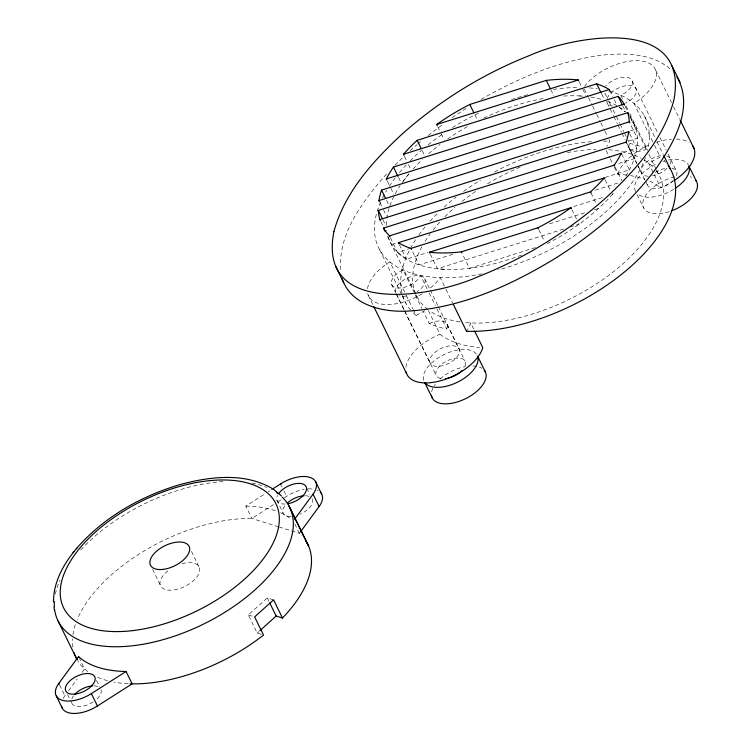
<?xml version="1.0" encoding="UTF-8"?>
<svg xmlns="http://www.w3.org/2000/svg" width="751" height="751" viewBox="0 0 751 751"><rect width="100%" height="100%" fill="white"/><g stroke="black" fill="none" stroke-linecap="round" stroke-linejoin="round"><path stroke-width="0.56" stroke-dasharray="3.75 2.82" d="M403.193 181.198L409.06 173.65M63.206 698.392A26.876 13.959 -26.1 0 1 64.886 695.764L66.116 694.084M68.576 690.732L77.193 679.007M82.122 672.314L84.581 668.963L79.531 658.646M300.635 531.67L299.405 533.341L279.597 527.136M613.379 193.214L612.309 194.443M386.558 173.894C363.137 200.939 337.265 233.805 340.747 271.712M394.97 165.182L404.442 155.983M261.423 634.398L257.217 633.084L248.328 614.938L267.272 597.89L273.589 599.871M257.217 633.084L258.945 631.535M410.055 150.698L416.908 144.793M417.763 144.061L422.907 139.63M428.173 135.48L443.569 123.784M452.083 117.654L468.173 107.083M278.612 526.827L251.876 518.453L245.812 506.08L265.319 493.642M268.201 491.802L269.647 490.882M273.542 504.634L251.876 518.453A128.984 67.008 -26.1 0 0 77.175 619.631M277.879 501.865L281.484 499.565M284.376 497.725L286.544 496.336A26.876 13.959 -26.1 0 1 304.108 489.37M481.062 99.404C518.725 77.766 559.786 60.502 603.156 55.039C626.71 52.833 654.205 53.34 672.239 70.923M630.389 130.871L635.881 129.144L630.831 118.836M628.427 141.141L637.364 138.325L630.296 123.887M623.396 152.369L636.801 148.154L629.732 133.716M618.805 163.455L634.201 158.621L626.625 143.15M391.571 244.591L396.875 242.92M605.015 177.443L629.441 169.764L622.372 155.326M390.511 237.907L397.589 252.345L410.553 248.262M595.29 190.153L619.059 182.671M397.589 252.345L406.451 259.208L427.892 252.458M573.717 206.591L604.808 196.809M452.712 254.298L419.049 264.887L411.98 250.449M549.619 223.817L585.329 212.58M594.51 209.698L598.585 208.412L598.078 207.379M430.379 254.317L437.448 268.745L564.686 228.726M570.216 226.98L579.068 224.202L578.054 222.136M535.425 247.577L469.45 268.332L462.381 253.894M579.425 95.921L582.917 96.147M444.395 269.299L437.448 268.745M248.328 614.938L254.636 616.918M618.937 107.008L625.039 111.73M629.291 148.116L637.759 165.304M638.256 166.318L641.241 172.392M655.651 70.096L671.516 102.483M673.563 106.661L679.702 119.193M632.295 81.061L657.998 133.415M659.941 137.48L666.184 150.125M668.127 154.199L676.407 171.003M644.198 115.588L655.013 137.668M657.078 141.864L663.255 154.481M652.835 141.892L633.957 103.356A41.925 21.779 -26.1 0 0 646.639 62.192A41.925 21.779 -26.1 0 0 584.569 86.243M654.478 145.243L660.223 156.968A41.925 21.779 -26.1 0 1 648.47 162.939L660.589 187.684A41.925 21.779 -26.1 0 0 673.168 181.198M622.457 98.634L620.814 95.283A16.128 8.374 -26.1 0 0 630.08 78.395A16.128 8.374 -26.1 0 0 605.503 86.271M626.146 106.173L629.019 112.04M629.836 113.711L647.071 148.895A16.128 8.374 -26.1 0 1 629.516 143.394L627.874 140.043M632.896 121.784L646.799 150.162M648.864 154.368L656.074 169.088M656.59 170.139L659.162 175.396M625.179 106.201L627.705 111.355M629.732 115.485L632.258 120.639M629.826 116.771L630.324 117.804M622.701 105.666L625.733 111.852M609.793 90.552L612.825 96.738M614.337 99.836L616.862 104.99M604.893 93.133L607.362 98.156M608.995 101.507L611.464 106.539M613.107 109.89L615.567 114.912M616.383 116.593L619.669 123.295M620.082 124.131L623.771 131.669M624.597 133.34L626.231 136.691M607.23 103.065L613.37 115.598M613.877 116.64L617.453 123.943M617.97 124.985L621.546 132.298M622.063 133.34L625.132 139.611M627.179 143.779L636.895 163.624M637.402 164.666L645.081 180.324M645.588 181.366L647.634 185.544M601.739 94.147L604.264 99.31M637.158 194.697L643.729 208.102M584.419 89.247L588.108 96.785M588.521 97.63L591.797 104.323M592.623 106.004L596.313 113.542M596.726 114.377L600.011 121.08M600.828 122.76L604.527 130.299M604.93 131.134L607.399 136.156M609.042 139.508L609.859 141.188A41.925 21.779 -26.1 0 0 606.827 146.464M579.303 82.037L581.321 86.168M582.842 89.256L585.864 95.443M615.229 167.22L621.8 180.625M606.198 150.566L609.737 157.785M610.234 158.818L613.774 166.037M614.28 167.06L617.81 174.279A135.433 70.359 -26.1 0 1 627.47 175.161M605.24 180.015L610.291 190.322M550.83 89.679L553.862 95.865M591.009 192.951L596.059 203.258M571.999 209.764L577.05 220.071M538.871 229.834L544.428 241.174M474.848 114.772L477.373 119.925M437.683 126.59L440.208 131.744M441.222 133.809L444.245 139.996M422.203 150.622L424.728 155.786M404.432 156.349L406.958 161.503M408.478 164.591L411.004 169.745M473.684 329.098L470.661 322.911A41.925 21.779 -26.1 0 1 467.544 329.68M398.49 177.386L401.015 182.54M444.329 286.028L440.227 277.654A41.925 21.779 -26.1 0 1 428.708 289.304M445.972 289.379L452.534 302.784M387.309 181.029L389.835 186.182M390.839 188.248L393.871 194.434M386.596 200.423L389.121 205.577M424.672 278.659L429.788 289.097M430.304 290.139L437.974 305.798M438.481 306.849L465.085 361.137M427.131 288.844L420.569 275.439A16.128 8.374 -26.1 0 1 404.46 287.248A16.128 8.374 -26.1 0 1 391.318 283.136A16.128 8.374 -26.1 0 1 403.005 269.938L413.679 291.717M429.187 293.031L435.345 305.601M436.979 308.952L446.836 329.051A148.341 77.062 -26.1 0 1 429.272 323.55L423.526 311.825M379.95 202.639L382.475 207.792M383.479 209.858L386.512 216.044M399.382 244.77L406.451 259.208M428.389 310.538L440.002 334.251A135.433 70.359 -26.1 0 0 479.504 347.45M382.916 219.686L385.948 225.873M380.87 221.648L382.888 225.769M387.525 236.34L415.641 293.904M416.157 294.955L417.19 297.058M415.322 295.068L421.884 308.473M404.639 292.026L389.863 261.874A41.925 21.779 -26.1 0 0 367.399 290.459M406.282 295.378L412.843 308.783M413.257 309.619L416.129 315.486A41.925 21.779 -26.1 0 1 424.859 310.82M379.621 249.632L401.766 294.843M402.283 295.894L405.887 303.254M391.524 284.16L395.617 292.524M396.124 293.566L429.91 362.517M404.085 309.9L395.899 293.2A16.128 8.374 -26.1 0 1 405.315 279.072A16.128 8.374 -26.1 0 1 424.015 277.748A16.128 8.374 -26.1 0 1 417.068 291.698M404.592 310.942L436.303 375.678M368.168 295.134L373.285 305.582M306.83 488.263L309.863 494.449M281.24 485.512L282 487.061M283.897 490.929L286.544 496.336M294.861 524.067L299.405 533.341A128.984 67.008 -26.1 0 1 301.555 535.435M276.875 500.204L282.939 512.576M267.272 597.89L269.252 601.927M191.458 551.375L199.541 567.869M152.631 569.483L160.207 584.945M96.503 680.453L99.536 686.639M67.571 694.459L71.608 702.701M59.582 684.94L64.886 695.764M447.052 324.338L459.359 349.553A16.128 8.374 -26.1 0 1 439.476 366.253A16.128 8.374 -26.1 0 1 435.064 352.303A16.128 8.374 -26.1 0 1 459.359 349.553M55.377 594.069A128.984 67.008 -26.1 0 1 59.949 580.298M80.714 549.957A128.984 67.008 -26.1 0 1 222.859 481.616M252.045 483.081A128.984 67.008 -26.1 0 1 266.849 487.38M181.995 563.71A21.497 11.171 -26.1 0 1 198.283 574.834A21.497 11.171 -26.1 0 1 167.379 589.995A21.497 11.171 -26.1 0 1 168.506 570.328M128.177 683.739A128.984 67.008 -26.1 0 1 113.805 682.115M107.487 680.678A128.984 67.008 -26.1 0 1 97.63 677.233M87.783 671.572A128.984 67.008 -26.1 0 1 77.635 660.598M72.875 647.109A128.984 67.008 -26.1 0 1 72.537 638.838M72.941 634.708A128.984 67.008 -26.1 0 1 75.907 622.926M101.056 689.737A16.128 8.374 -26.1 0 1 96.513 699.406M93.115 701.988A16.128 8.374 -26.1 0 1 71.42 701.838M71.824 698.928A16.128 8.374 -26.1 0 1 73.532 695.858M94.035 685.888A16.128 8.374 -26.1 0 1 98.935 687.127M307.976 488.91A26.876 13.959 -26.1 0 1 313.073 489.079M317.11 490.15A26.876 13.959 -26.1 0 1 318.255 490.703M245.812 506.08A128.984 67.008 -26.1 0 1 276.33 511.102M280.527 512.802A128.984 67.008 -26.1 0 1 291.341 519.27M312.05 498.814A16.128 8.374 -26.1 0 1 300.203 514.144M291.247 516.406A16.128 8.374 -26.1 0 1 285.652 504.738M305.366 495.754A16.128 8.374 -26.1 0 1 309.459 496.58M285.183 504.034A16.128 8.374 -26.1 0 1 277.532 495.397M629.892 117.081A135.433 70.359 -26.1 0 1 625.649 176.504M612.619 194.096A135.433 70.359 -26.1 0 1 545.742 244.366M521.485 255.105A135.433 70.359 -26.1 0 1 388.014 236.349M386.849 231.008A135.433 70.359 -26.1 0 1 386.774 230.426M386.408 225.093A135.433 70.359 -26.1 0 1 400.048 185.769M402.179 182.615A135.433 70.359 -26.1 0 1 409.689 172.89M413.041 169.05A135.433 70.359 -26.1 0 1 422.409 159.447M428.596 153.814A135.433 70.359 -26.1 0 1 440.002 144.53M447.53 139.057A135.433 70.359 -26.1 0 1 469.131 125.595M483.672 118.114A135.433 70.359 -26.1 0 1 545.808 98.118M563.682 96.053A135.433 70.359 -26.1 0 1 582.635 96.128M590.849 97.067A135.433 70.359 -26.1 0 1 602.593 99.658M607.475 101.291A135.433 70.359 -26.1 0 1 625.142 111.833M608.798 91.078A148.341 77.062 -26.1 0 1 647.54 150.585M645.447 157.466A148.341 77.062 -26.1 0 1 498.138 269.985M482.058 273.824A148.341 77.062 -26.1 0 1 380.729 201.822M382.578 197.879A148.341 77.062 -26.1 0 1 386.69 190.369M389.3 186.21A148.341 77.062 -26.1 0 1 395.383 177.64M399.429 172.589A148.341 77.062 -26.1 0 1 406.948 164.178M410.177 160.855A148.341 77.062 -26.1 0 1 421.564 150.284M428.136 144.821A148.341 77.062 -26.1 0 1 443.747 133.293M452.421 127.623A148.341 77.062 -26.1 0 1 479.701 112.584M511.478 99.592A148.341 77.062 -26.1 0 1 527.944 94.635M553.346 89.397A148.341 77.062 -26.1 0 1 578.279 87.492M589.366 87.895A148.341 77.062 -26.1 0 1 597.27 88.749M656.224 170.787A135.433 70.359 -26.1 0 1 613.454 271.693A135.433 70.359 -26.1 0 1 464.156 322.414M459.969 321.879A135.433 70.359 -26.1 0 1 429.816 310.933M427.882 309.506A135.433 70.359 -26.1 0 1 421.809 246.863M424.982 241.446A135.433 70.359 -26.1 0 1 430.398 233.514M433.055 230.05A135.433 70.359 -26.1 0 1 440.321 221.554M444.855 216.795A135.433 70.359 -26.1 0 1 455.04 207.267M461.959 201.493A135.433 70.359 -26.1 0 1 477.054 190.435M487.549 183.751A135.433 70.359 -26.1 0 1 520.687 166.91M567.484 152.547A135.433 70.359 -26.1 0 1 595.909 149.411M608.761 149.731A135.433 70.359 -26.1 0 1 641.185 158.245M644.236 160.001A135.433 70.359 -26.1 0 1 653.699 167.736M617.81 174.279A41.925 21.779 -26.1 0 1 650.272 144.567M656.468 142.23A41.925 21.779 -26.1 0 1 671.488 139.142M676.294 139.048A41.925 21.779 -26.1 0 1 689.099 142.502M630.558 175.631A135.433 70.359 -26.1 0 1 644.79 179.254M649.831 181.282A135.433 70.359 -26.1 0 1 660.589 187.684M666.897 156.067A16.128 8.374 -26.1 0 1 670.033 164.225M667.085 168.196A16.128 8.374 -26.1 0 1 652.384 175.884M648.254 176.241A16.128 8.374 -26.1 0 1 642.8 166.046A16.128 8.374 -26.1 0 1 662.373 155.588M405.915 367.145A41.925 21.779 -26.1 0 1 440.002 334.251M416.129 315.486A148.341 77.062 -26.1 0 1 412.149 311.768M410.713 310.172A148.341 77.062 -26.1 0 1 416.185 238.865M418.814 235.072A148.341 77.062 -26.1 0 1 425.695 226.201M430.013 221.235A148.341 77.062 -26.1 0 1 437.448 213.472M444.104 207.182A148.341 77.062 -26.1 0 1 456.167 197.034M463.583 191.43A148.341 77.062 -26.1 0 1 480.602 180.043M494.562 172.007A148.341 77.062 -26.1 0 1 593.356 141.517M603.466 141.113A148.341 77.062 -26.1 0 1 609.859 141.188M629.516 143.394A148.341 77.062 -26.1 0 1 647.071 148.895M664.194 160.686A148.341 77.062 -26.1 0 1 665.639 162.272M422.146 293.782A41.925 21.779 -26.1 0 1 367.718 293.641M429.272 323.55A16.128 8.374 -26.1 0 1 446.836 329.051M423.705 380.297A29.561 15.358 -26.1 0 1 444.658 354.265A29.561 15.358 -26.1 0 1 477.073 355.082M431.647 391.722A29.561 15.358 -26.1 0 1 435.308 384.24M440.105 379.048A29.561 15.358 -26.1 0 1 465.329 366.61M472.905 365.962A29.561 15.358 -26.1 0 1 481.879 368.234M440.724 378.485A16.128 8.374 -26.1 0 1 438.668 367.089A16.128 8.374 -26.1 0 1 458.363 358.077A16.128 8.374 -26.1 0 1 464.184 367.755M406.713 295.903A16.128 8.374 -26.1 0 1 399.354 295.763M673.656 189.374A29.561 15.358 -26.1 0 1 637.618 194.002M635.646 191.599A29.561 15.358 -26.1 0 1 657.36 163.511M662.992 161.39A29.561 15.358 -26.1 0 1 664.87 160.836M668.578 159.982A29.561 15.358 -26.1 0 1 688.404 164.948M669.141 211.66A29.561 15.358 -26.1 0 1 642.912 201.897A29.561 15.358 -26.1 0 1 675.74 176.663M690.141 176.738A29.561 15.358 -26.1 0 1 691.737 177.339M671.995 168.196A16.128 8.374 -26.1 0 1 676.088 176.598M673.149 180.569A16.128 8.374 -26.1 0 1 656.44 188.539A16.128 8.374 -26.1 0 1 647.09 182.972M655.238 172.505A16.128 8.374 -26.1 0 1 667.057 168.074M607.108 98.503A16.128 8.374 -26.1 0 1 622.663 86.421A16.128 8.374 -26.1 0 1 636.482 89.885A16.128 8.374 -26.1 0 1 625.639 103.15M612.722 106.041A16.128 8.374 -26.1 0 1 606.714 101.423"/><path stroke-width="1.13" d="M53.509 601.908C53.377 583.274 62.511 565.897 73.927 551.694M126.055 671.478L91.387 693.595A26.876 13.959 -26.1 0 1 62.051 700.232A26.876 13.959 -26.1 0 1 58.822 683.391L78.526 656.59A128.984 67.008 -26.1 0 0 126.055 671.478L132.12 683.851L97.442 705.968A26.876 13.959 -26.1 0 1 61.573 706.165M294.58 519.298L313.045 494.167A26.876 13.959 -26.1 0 0 309.816 477.326A26.876 13.959 -26.1 0 0 280.48 483.963L271.815 489.492M300.635 531.67L319.1 506.54A26.876 13.959 -26.1 0 0 320.217 492.121M76.339 548.746C103.3 517.401 140.766 496.195 180.118 484.536C209.726 476.594 244.131 472.266 271.881 488.319M73.11 552.689L77.109 547.808M259.799 630.756L276.161 616.036L282.479 618.017A128.984 67.008 -26.1 0 0 305.817 540.842M437.176 125.558L436.669 124.525A135.433 70.359 -26.1 0 1 469.797 104.464L546.287 80.395A135.433 70.359 -26.1 0 1 578.289 79.981L578.796 81.014M436.669 124.525L578.289 79.981M403.935 155.316L403.428 154.284A135.433 70.359 -26.1 0 1 417.152 140.315L596.688 83.84A135.433 70.359 -26.1 0 1 609.286 89.529L609.793 90.552M403.428 154.284L609.286 89.529M386.803 179.996L386.296 178.963A135.433 70.359 -26.1 0 1 393.44 167.069L618.157 96.381A135.433 70.359 -26.1 0 1 624.175 104.136L624.682 105.168M386.296 178.963L624.175 104.136M379.443 201.606L378.936 200.583A135.433 70.359 -26.1 0 1 381.546 190.116L627.798 112.65L628.812 114.706M378.936 200.583L629.282 121.831L629.789 122.864M380.363 220.616L379.856 219.583A135.433 70.359 -26.1 0 1 378.373 210.402L628.718 131.65L629.225 132.683M379.856 219.583L626.118 142.117A135.433 70.359 -26.1 0 0 628.718 131.65M385 231.186L383.489 228.088L621.359 153.26L621.866 154.293M383.489 228.088A135.433 70.359 -26.1 0 0 389.506 235.852L614.224 165.164A135.433 70.359 -26.1 0 0 621.359 153.26M398.875 243.737L398.368 242.704L604.236 177.949L604.733 178.982M398.368 242.704A135.433 70.359 -26.1 0 0 410.975 248.393L590.502 191.918A135.433 70.359 -26.1 0 0 604.236 177.949M429.872 253.284L429.365 252.252L570.985 207.708L571.492 208.731M429.365 252.252A135.433 70.359 -26.1 0 0 461.367 251.829L537.857 227.769A135.433 70.359 -26.1 0 0 570.985 207.708M273.392 489.239L281.465 495.913M676.867 76.809C694.196 106.398 674.736 141.46 657.585 166.44C630.389 203.634 594.36 233.552 555.656 258.137C510.53 285.605 460.288 308.417 406.826 311.158C382.128 312.219 350.736 305.131 342.137 278.602M672.032 65.938L680.115 82.432M680.218 120.244L694.037 148.454M688.902 165.98L696.487 181.442M663.771 155.532L670.465 169.2M618.157 96.381L622.194 104.633M626.118 142.117L626.625 143.15M596.688 83.84L601.232 93.124M614.224 165.164L614.722 166.187M546.287 80.395L550.333 88.646M590.502 191.918L591.009 192.951M537.857 227.769L538.364 228.802M469.797 104.464L473.843 112.706M417.152 140.315L421.189 148.567M461.367 251.829L461.874 252.862M474.698 331.163L482.78 347.657A41.925 21.779 -26.1 0 1 443.456 379.922A41.925 21.779 -26.1 0 1 406.113 371.998M393.44 167.069L397.983 176.354M453.36 304.455L466.493 331.266A148.341 77.062 -26.1 0 0 624.156 272.228A148.341 77.062 -26.1 0 0 668.24 165.624M477.58 356.105L485.155 371.576M410.975 248.393L411.473 249.426M381.546 190.116L385.582 198.358M378.373 210.402L382.419 218.654M389.506 235.852L390.013 236.875M424.822 382.766L432.398 398.227M373.801 306.624L406.554 373.491M335.622 266.295L343.705 282.789M315.57 481.579L321.635 493.951M313.045 494.167L319.1 506.54M280.48 483.963L280.865 484.742M288.928 505.902L308.586 546.052L290.036 508.108M282.479 618.017L273.589 599.871L254.636 616.918L263.526 635.055A128.984 67.008 -26.1 0 1 130.13 683.814M269.74 602.931L276.161 616.036M78.526 656.59L78.902 657.36M58.118 621.077L76.893 659.312M91.387 693.595L97.442 705.968M58.822 683.391L59.207 684.161M56.297 695.98L62.361 708.353M53.95 607.09L54.466 610.45M282.16 497.106A128.984 67.008 -26.1 0 1 204.253 623.743A128.984 67.008 -26.1 0 1 54.654 609.765M54.363 606.77A128.984 67.008 -26.1 0 1 54.363 601.617M276.584 492.59A128.984 67.008 -26.1 0 1 278.283 493.811M77.09 659.66A128.984 67.008 -26.1 0 1 74.086 652.61M75.203 693.924A16.128 8.374 -26.1 0 1 92.748 685.898M287.473 502.898A16.128 8.374 -26.1 0 1 304.071 495.773M278.799 493.351A16.128 8.374 -26.1 0 1 297.987 483.4A16.128 8.374 -26.1 0 1 305.676 492.018A16.128 8.374 -26.1 0 1 288.027 503.696M692.572 145.75A41.925 21.779 -26.1 0 1 673.976 180.672M627.798 112.65A135.433 70.359 -26.1 0 1 629.282 121.831M466.859 330.731A41.925 21.779 -26.1 0 1 466.493 331.266M477.683 356.518A29.561 15.358 -26.1 0 1 458.054 381.893A29.561 15.358 -26.1 0 1 425.188 383.019M484.282 370.29A29.561 15.358 -26.1 0 1 464.766 399.063A29.561 15.358 -26.1 0 1 431.45 395.214M461.818 370.703A16.128 8.374 -26.1 0 1 445.662 378.607M689.014 166.384A29.561 15.358 -26.1 0 1 675.233 188.351M695.614 180.165A29.561 15.358 -26.1 0 1 671.967 210.674M333.904 231.627C317.072 316.781 432.905 297.114 477.946 276.772C524.742 258.353 568.122 231.439 605.691 198.029C634.764 171.05 663.105 139.77 673.76 100.606C690.582 15.442 574.75 35.119 529.708 55.461C482.921 73.88 439.532 100.794 401.973 134.194C372.89 161.183 344.549 192.463 333.904 231.627M132.749 630.615A118.236 61.432 -26.1 0 0 277.588 507.77A118.236 61.432 -26.1 0 0 98.972 528.976A118.236 61.432 -26.1 0 0 132.749 630.615M163.042 569.389A21.497 11.171 -26.1 0 0 189.374 547.057A21.497 11.171 -26.1 0 0 156.903 550.915A21.497 11.171 -26.1 0 0 163.042 569.389M75.109 694.065A16.128 8.374 -26.1 0 0 94.992 677.364A16.128 8.374 -26.1 0 0 70.707 680.115A16.128 8.374 -26.1 0 0 75.109 694.065"/></g></svg>
